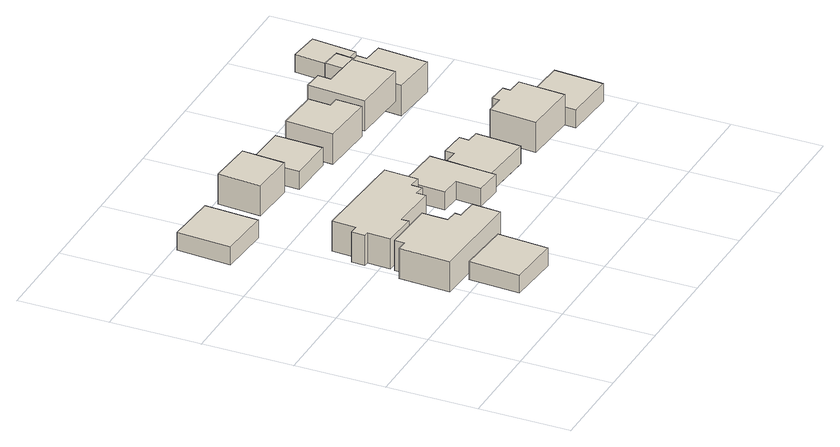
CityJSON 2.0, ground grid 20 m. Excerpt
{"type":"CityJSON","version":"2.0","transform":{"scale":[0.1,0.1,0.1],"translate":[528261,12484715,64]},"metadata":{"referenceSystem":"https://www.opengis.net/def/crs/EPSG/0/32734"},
"CityObjects":{
"building1":{"type":"Building","attributes":{"address":"83 Upper Melbourne Road Walmer Estate Cape Town","building":"house","building:levels":1,"building_height":4.1,"plus_code":"4FRW3C7W+JJ6","ground_height":94.77,"roof_height":98.87},"geometry":[{"type":"Solid","lod":"1","boundaries":[[[[0,1,2,3]],[[1,4,5,2]],[[4,6,7,5]],[[6,0,3,7]],[[3,2,5,7]],[[6,4,1,0]]]]}]},
"building2":{"type":"Building","attributes":{"address":"81 Upper Melbourne Road Walmer Estate Cape Town","building":"house","building:levels":2,"building_height":6.9,"plus_code":"4FRW3C7W+MJF","ground_height":91.71,"roof_height":98.61},"geometry":[{"type":"Solid","lod":"1","boundaries":[[[[8,9,10,11]],[[9,12,13,10]],[[12,14,15,13]],[[14,16,17,15]],[[16,18,19,17]],[[18,20,21,19]],[[20,22,23,21]],[[22,24,25,23]],[[24,26,27,25]],[[26,8,11,27]],[[11,10,13,15,17,19,21,23,25,27]],[[26,24,22,20,18,16,14,12,9,8]]]]}]},
"building3":{"type":"Building","attributes":{"address":"104 Chester Road Walmer Estate Cape Town","building":"house","building:levels":2,"building_height":6.9,"plus_code":"4FRW3C7W+PJH","ground_height":91.71,"roof_height":98.61},"geometry":[{"type":"Solid","lod":"1","boundaries":[[[[28,29,30,31]],[[29,32,33,30]],[[32,34,35,33]],[[34,36,37,35]],[[36,38,39,37]],[[38,40,41,39]],[[40,42,43,41]],[[42,44,45,43]],[[44,46,47,45]],[[46,48,49,47]],[[48,50,51,49]],[[50,52,53,51]],[[52,54,55,53]],[[54,28,31,55]],[[31,30,33,35,37,39,41,43,45,47,49,51,53,55]],[[54,52,50,48,46,44,42,40,38,36,34,32,29,28]]]]}]},
"building4":{"type":"Building","attributes":{"address":"65 Chester Road Walmer Estate Cape Town","building":"house","building:levels":1,"building_height":4.1,"plus_code":"4FRW3C7W+RJW","ground_height":84.01,"roof_height":88.11},"geometry":[{"type":"Solid","lod":"1","boundaries":[[[[56,57,58,59]],[[57,60,61,58]],[[60,62,63,61]],[[62,56,59,63]],[[59,58,61,63]],[[62,60,57,56]]]]}]},
"building5":{"type":"Building","attributes":{"address":"67 Chester Road Walmer Estate Cape Town","building":"house","building:levels":2,"building_height":6.9,"plus_code":"4FRW3C7W+RMP","ground_height":88.01,"roof_height":94.91},"geometry":[{"type":"Solid","lod":"1","boundaries":[[[[64,65,66,67]],[[65,68,69,66]],[[68,70,71,69]],[[70,64,67,71]],[[67,66,69,71]],[[70,68,65,64]]]]}]},
"building6":{"type":"Building","attributes":{"address":"106 Chester Road Walmer Estate Cape Town","building":"house","building:levels":1,"building_height":4.1,"plus_code":"4FRW3C7W+PP9","ground_height":90.15,"roof_height":94.25},"geometry":[{"type":"Solid","lod":"1","boundaries":[[[[72,73,74,75]],[[73,76,77,74]],[[76,78,79,77]],[[78,80,81,79]],[[80,82,83,81]],[[82,72,75,83]],[[75,74,77,79,81,83]],[[82,80,78,76,73,72]]]]}]},
"building7":{"type":"Building","attributes":{"address":"69 Chester Road Walmer Estate Cape Town","building":"house","building:levels":1,"building_height":4.1,"plus_code":"4FRW3C7W+RPQ","ground_height":86.42,"roof_height":90.52},"geometry":[{"type":"Solid","lod":"1","boundaries":[[[[84,85,86,87]],[[85,88,89,86]],[[88,90,91,89]],[[90,84,87,91]],[[87,86,89,91]],[[90,88,85,84]]]]}]},
"building8":{"type":"Building","attributes":{"address":"108 Chester Road Walmer Estate Cape Town","building":"house","building:levels":1,"building_height":4.1,"plus_code":"4FRW3C7W+PQ5","ground_height":88.35,"roof_height":92.45},"geometry":[{"type":"Solid","lod":"1","boundaries":[[[[92,93,94,95]],[[93,96,97,94]],[[96,98,99,97]],[[98,100,101,99]],[[100,102,103,101]],[[102,104,105,103]],[[104,106,107,105]],[[106,92,95,107]],[[95,94,97,99,101,103,105,107]],[[106,104,102,100,98,96,93,92]]]]}]},
"building9":{"type":"Building","attributes":{"address":"71 Chester Road Walmer Estate Cape Town","building":"house","building:levels":2,"building_height":6.9,"plus_code":"4FRW3C7W+RRC","ground_height":84.84,"roof_height":91.74},"geometry":[{"type":"Solid","lod":"1","boundaries":[[[[108,109,110,111]],[[109,112,113,110]],[[112,114,115,113]],[[114,116,117,115]],[[116,118,119,117]],[[118,108,111,119]],[[111,110,113,115,117,119]],[[118,116,114,112,109,108]]]]}]},
"building10":{"type":"Building","attributes":{"address":"110 Chester Road Walmer Estate Cape Town","building":"house","building:levels":2,"building_height":6.9,"plus_code":"4FRW3C7W+MVV","ground_height":88.35,"roof_height":95.25},"geometry":[{"type":"Solid","lod":"1","boundaries":[[[[120,121,122,123]],[[121,124,125,122]],[[124,126,127,125]],[[126,128,129,127]],[[128,130,131,129]],[[130,132,133,131]],[[132,134,135,133]],[[134,120,123,135]],[[123,122,125,127,129,131,133,135]],[[134,132,130,128,126,124,121,120]]]]}]},
"building11":{"type":"Building","attributes":{"address":"73 Chester Road Walmer Estate Cape Town","building":"house","building:levels":2,"building_height":6.9,"plus_code":"4FRW3C7W+RVF","ground_height":84.84,"roof_height":91.74},"geometry":[{"type":"Solid","lod":"1","boundaries":[[[[136,137,138,139]],[[137,140,141,138]],[[140,142,143,141]],[[142,144,145,143]],[[144,146,147,145]],[[146,136,139,147]],[[139,138,141,143,145,147]],[[146,144,142,140,137,136]]]]}]},
"building12":{"type":"Building","attributes":{"address":"112 Chester Road Walmer Estate Cape Town","building":"house","building:levels":1,"building_height":4.1,"plus_code":"4FRW3C7W+MWP","ground_height":86.65,"roof_height":90.75},"geometry":[{"type":"Solid","lod":"1","boundaries":[[[[148,149,150,151]],[[149,152,153,150]],[[152,154,155,153]],[[154,148,151,155]],[[151,150,153,155]],[[154,152,149,148]]]]}]},
"building13":{"type":"Building","attributes":{"address":"75 Chester Road Walmer Estate Cape Town","building":"house","building:levels":2,"building_height":6.9,"plus_code":"4FRW3C7W+RW8","ground_height":81.42,"roof_height":88.32},"geometry":[{"type":"Solid","lod":"1","boundaries":[[[[156,157,158,159]],[[157,160,161,158]],[[160,162,163,161]],[[162,164,165,163]],[[164,166,167,165]],[[166,168,169,167]],[[168,170,171,169]],[[170,156,159,171]],[[159,158,161,163,165,167,169,171]],[[170,168,166,164,162,160,157,156]]]]}]},
"building14":{"type":"Building","attributes":{"address":"Chester Road Walmer Estate Cape Town","building":"house","building:levels":1,"building_height":4.1,"plus_code":"4FRW3C7W+VXC","ground_height":79.9,"roof_height":84},"geometry":[{"type":"Solid","lod":"1","boundaries":[[[[172,173,174,175]],[[173,176,177,174]],[[176,178,179,177]],[[178,172,175,179]],[[175,174,177,179]],[[178,176,173,172]]]]}]}
},
"vertices":[
[133,1,150],[141,113,150],[141,113,191],[133,1,191],[21,121,150],[21,121,191],[14,9,150],[14,9,191],
[7,156,120],[223,145,120],[223,145,189],[7,156,189],[227,208,120],[227,208,189],[180,211,120],[180,211,189],[181,225,120],[181,225,189],[153,227,120],[153,227,189],[155,284,120],[155,284,189],[37,290,120],[37,290,189],[36,268,120],[36,268,189],[13,269,120],[13,269,189],
[54,433,120],[50,380,120],[50,380,189],[54,433,189],[31,381,120],[31,381,189],[30,351,120],[30,351,189],[41,351,120],[41,351,189],[38,299,120],[38,299,189],[116,295,120],[116,295,189],[116,311,120],[116,311,189],[220,305,120],[220,305,189],[221,326,120],[221,326,189],[243,324,120],[243,324,189],[244,348,120],[244,348,189],[271,346,120],[271,346,189],[275,420,120],[275,420,189],
[39,646,43],[156,639,43],[156,639,84],[39,646,84],[163,758,43],[163,758,84],[46,766,43],[46,766,84],
[274,637,83],[281,731,83],[281,731,152],[274,637,152],[181,738,83],[181,738,152],[174,643,83],[174,643,152],
[427,391,104],[319,398,104],[319,398,145],[427,391,145],[313,307,104],[313,307,145],[359,304,104],[359,304,145],[355,248,104],[355,248,145],[417,244,104],[417,244,145],
[425,622,67],[429,727,67],[429,727,108],[425,622,108],[326,732,67],[326,732,108],[322,626,67],[322,626,108],
[564,257,86],[571,357,86],[571,357,127],[564,257,127],[542,359,86],[542,359,127],[544,381,86],[544,381,127],[485,385,86],[485,385,127],[483,364,86],[483,364,127],[452,366,86],[452,366,127],[444,266,86],[444,266,127],
[583,610,51],[586,667,51],[586,667,120],[583,610,120],[562,668,51],[562,668,120],[565,717,51],[565,717,120],[469,723,51],[469,723,120],[462,617,51],[462,617,120],
[737,240,86],[744,343,86],[744,343,155],[737,240,155],[708,345,86],[708,345,155],[709,362,86],[709,362,155],[665,365,86],[665,365,155],[664,349,86],[664,349,155],[623,351,86],[623,351,155],[616,248,86],[616,248,155],
[604,613,51],[732,605,51],[732,605,120],[604,613,120],[739,703,51],[739,703,120],[653,709,51],[653,709,120],[655,738,51],[655,738,120],[613,741,51],[613,741,120],
[767,336,69],[760,227,69],[760,227,110],[767,336,110],[875,220,69],[875,220,110],[882,329,69],[882,329,110],
[739,595,17],[843,586,17],[843,586,86],[739,595,86],[852,697,17],[852,697,86],[806,701,17],[806,701,86],[808,723,17],[808,723,86],[795,724,17],[795,724,86],[799,764,17],[799,764,86],[755,768,17],[755,768,86],
[817,767,2],[885,760,2],[885,760,43],[817,767,43],[895,859,2],[895,859,43],[827,866,2],[827,866,43]
]}
